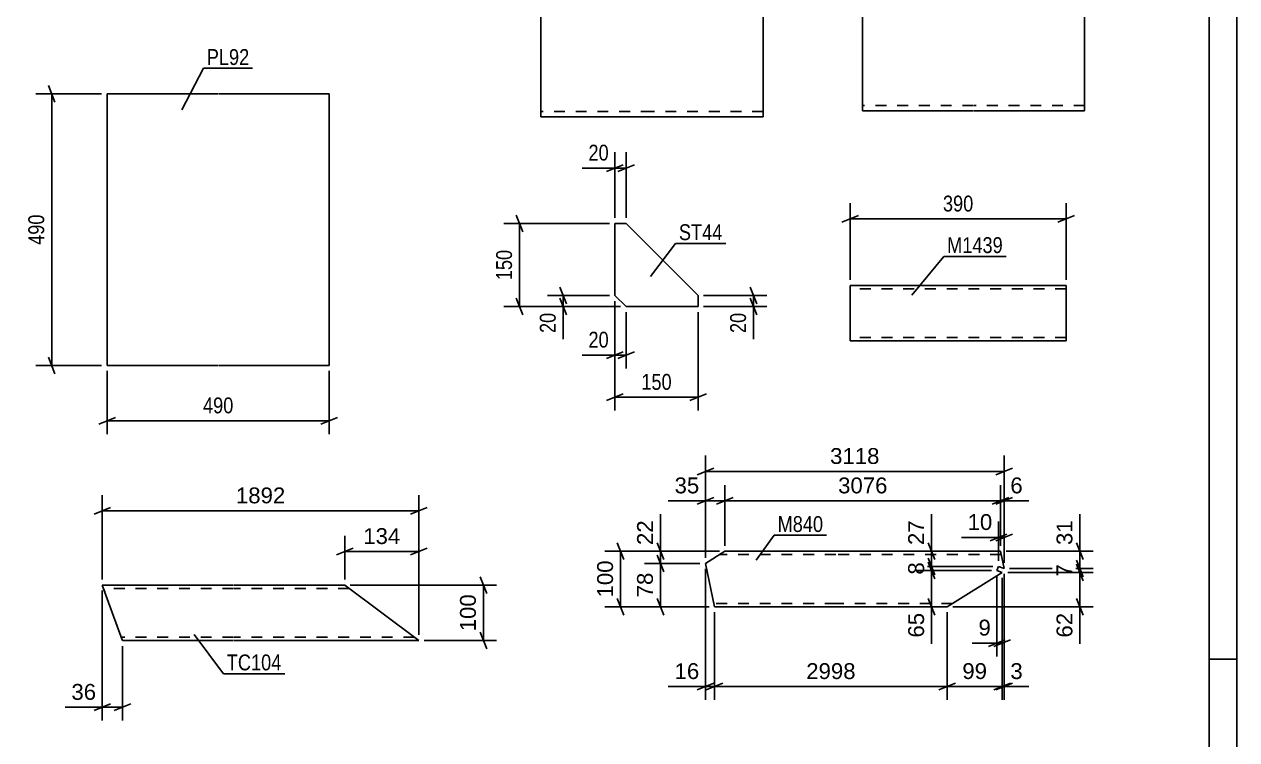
# Model space of a CAD drawing. Header units: millimetres. Extents: x 0 to 841, y 0 to 594.
# Drawn here: x 622.2 to 841, y 283.5 to 412.6 of the extents above; entities that cross this region are included whole.
import ezdxf

# ---------------------------------------------------------------- set-up
doc = ezdxf.new("R2010")
doc.units = ezdxf.units.MM
doc.linetypes.add('DXK_LINE_DOT2', pattern=[3.9198, 1.9599, -1.9599])
doc.styles.add('Arial', font='ARIAL.TTF', dxfattribs={"height": 0.2})
doc.styles.add('Arial Narrow', font='ARIALN.TTF', dxfattribs={"height": 0.2})

# ---------------------------------------------------------------- blocks, each defined once
blk = doc.blocks.new('Unknown-284933679-1134')
at = {"color": 5, "linetype": 'Continuous'}
for p, q in [((841, 0), (841, 594)), ((836, 5), (836, 589)), ((841, 298), (836, 298))]:
    blk.add_line(p, q, dxfattribs=at)
blk = doc.blocks.new('Part-284933679-17101 - 17100')
at = {"color": 2, "linetype": 'Continuous'}
for p, q in [((748.64, 317.47), (745.12, 315.29)), ((768.64, 317.47), (748.64, 317.47)), ((798.37, 317.47), (768.74, 317.47)), ((798.37, 317.47), (799.01, 314.39)), ((745.12, 315.29), (746.77, 307.47)), ((798.68, 313.66), (788.74, 307.47)), ((797.73, 313.99), (798, 314.74)), ((798.68, 313.66), (797.73, 313.99)), ((799.01, 314.39), (798, 314.74)), ((768.64, 307.47), (746.77, 307.47)), ((788.74, 307.47), (768.74, 307.47))]:
    blk.add_line(p, q, dxfattribs=at)
at = {"color": 7, "linetype": 'DXK_LINE_DOT2'}
for p, q in [((768.64, 316.87), (747.67, 316.87)), ((798.49, 316.87), (768.74, 316.87)), ((746.63, 308.12), (746.61, 308.22)), ((768.64, 308.07), (746.64, 308.07)), ((789.7, 308.07), (768.74, 308.07)), ((788.74, 307.47), (788.74, 307.47))]:
    blk.add_line(p, q, dxfattribs=at)
blk = doc.blocks.new('Part-284933679-14686 - 14685')
at = {"color": 2, "linetype": 'Continuous'}
for p, q in [((735.43, 425.87), (715.43, 425.87)), ((715.43, 397.87), (715.43, 425.87)), ((755.53, 425.87), (735.53, 425.87)), ((755.53, 425.87), (755.53, 395.87)), ((715.43, 395.87), (715.43, 397.87)), ((735.43, 395.87), (715.43, 395.87)), ((755.53, 395.87), (735.53, 395.87))]:
    blk.add_line(p, q, dxfattribs=at)
at = {"color": 7, "linetype": 'DXK_LINE_DOT2'}
for p, q in [((735.43, 424.87), (715.43, 424.87)), ((755.53, 424.87), (735.53, 424.87)), ((715.43, 396.02), (715.43, 397.87)), ((715.43, 396.87), (715.43, 396.95)), ((735.43, 396.87), (715.43, 396.87)), ((755.53, 396.87), (735.53, 396.87)), ((755.53, 396.87), (755.53, 396.95))]:
    blk.add_line(p, q, dxfattribs=at)
blk = doc.blocks.new('Part-284933679-14694 - 14693')
at = {"color": 2, "linetype": 'Continuous'}
for p, q in [((793.45, 426.97), (773.45, 426.97)), ((773.45, 398.97), (773.45, 426.97)), ((813.55, 426.97), (793.55, 426.97)), ((813.55, 426.97), (813.55, 424.97)), ((813.55, 398.97), (813.55, 424.97)), ((773.45, 398.97), (773.45, 396.97)), ((813.55, 396.97), (813.55, 398.97)), ((773.45, 396.97), (793.45, 396.97)), ((793.55, 396.97), (813.55, 396.97))]:
    blk.add_line(p, q, dxfattribs=at)
at = {"color": 7, "linetype": 'DXK_LINE_DOT2'}
for p, q in [((813.55, 424.97), (813.55, 426.82)), ((793.45, 425.97), (773.45, 425.97)), ((813.55, 425.97), (793.55, 425.97)), ((773.45, 397.12), (773.45, 398.97)), ((813.55, 398.05), (813.55, 398.59)), ((773.45, 397.97), (773.45, 398.05)), ((793.45, 397.97), (773.45, 397.97)), ((813.55, 397.97), (793.55, 397.97)), ((813.55, 397.97), (813.55, 398.05))]:
    blk.add_line(p, q, dxfattribs=at)
blk = doc.blocks.new('Part-284933679-14710 - 14709')
at = {"color": 2, "linetype": 'Continuous'}
for p, q in [((730.79, 376.65), (728.79, 376.65)), ((728.79, 376.65), (728.79, 363.65)), ((743.79, 363.65), (730.79, 376.65)), ((728.79, 363.65), (730.79, 361.65)), ((743.79, 361.65), (743.79, 363.65)), ((730.79, 361.65), (743.79, 361.65))]:
    blk.add_line(p, q, dxfattribs=at)
blk = doc.blocks.new('Part-284933679-14764 - 14763')
at = {"color": 2, "linetype": 'Continuous'}
for p, q in [((637.14, 351.03), (637.14, 400.03)), ((637.14, 400.03), (657.14, 400.03)), ((657.24, 400.03), (677.24, 400.03)), ((677.24, 400.03), (677.24, 351.03)), ((657.14, 351.03), (637.14, 351.03)), ((677.24, 351.03), (657.24, 351.03))]:
    blk.add_line(p, q, dxfattribs=at)
blk = doc.blocks.new('Part-284933679-14861 - 14860')
at = {"color": 2, "linetype": 'Continuous'}
for p, q in [((771.23, 365.46), (771.23, 364.26)), ((771.23, 365.46), (810.22, 365.46)), ((810.22, 365.46), (810.22, 355.46)), ((771.23, 356.2), (771.23, 364.26)), ((771.23, 355.55), (771.23, 356.2)), ((771.23, 355.46), (771.23, 355.55)), ((810.22, 355.46), (771.23, 355.46))]:
    blk.add_line(p, q, dxfattribs=at)
at = {"color": 7, "linetype": 'DXK_LINE_DOT2'}
for p, q in [((810.22, 365.46), (810.22, 356.06)), ((810.22, 364.86), (771.23, 364.86)), ((810.22, 355.55), (810.22, 356.66)), ((771.23, 356.2), (771.23, 355.81)), ((771.23, 356.06), (771.23, 356.11)), ((810.22, 356.06), (771.23, 356.06)), ((810.22, 356.11), (810.22, 356.24)), ((810.22, 356.06), (810.22, 356.11)), ((810.22, 355.46), (810.22, 355.55))]:
    blk.add_line(p, q, dxfattribs=at)
blk = doc.blocks.new('Part-284933679-17074 - 17073')
at = {"color": 2, "linetype": 'Continuous'}
for p, q in [((659.92, 311.37), (636.28, 311.37)), ((639.88, 301.46), (636.28, 311.37)), ((680.02, 311.37), (660.02, 311.37)), ((693.39, 301.37), (680.02, 311.37)), ((639.92, 301.37), (639.88, 301.46)), ((659.92, 301.37), (639.92, 301.37)), ((693.39, 301.37), (660.02, 301.37))]:
    blk.add_line(p, q, dxfattribs=at)
at = {"color": 7, "linetype": 'DXK_LINE_DOT2'}
for p, q in [((659.92, 310.77), (636.5, 310.77)), ((636.5, 310.77), (636.71, 310.17)), ((680.82, 310.77), (660.02, 310.77)), ((681.01, 310.63), (681.01, 310.63)), ((659.92, 301.97), (639.7, 301.97)), ((692.59, 301.97), (660.02, 301.97)), ((691.79, 302.57), (691.79, 302.57)), ((691.79, 302.57), (691.79, 302.57)), ((639.92, 301.37), (639.92, 301.37))]:
    blk.add_line(p, q, dxfattribs=at)
blk = doc.blocks.new('StraightDimension-284933679-17334 - 17100')
at = {"color": 7, "linetype": 'Continuous'}
for p, q in [((745.12, 316.29), (745.12, 329.43)), ((748.64, 318.47), (748.64, 329.43)), ((743.62, 325.98), (746.62, 327.18)), ((745.12, 326.58), (748.64, 326.58)), ((750.14, 327.18), (747.14, 325.98))]:
    blk.add_line(p, q, dxfattribs=at)
at = {"color": 0}
blk.add_wipeout([(744.6, 327.33), (744.6, 331.53), (738.95, 331.53), (738.95, 327.33)], dxfattribs=at)
at = {"color": 7, "linetype": 'Continuous'}
blk.add_line((745.12, 326.58), (738.42, 326.58), dxfattribs=at)
blk.add_line((745.12, 326.58), (738.42, 326.58), dxfattribs=at)
at = {"color": 3, "style": 'Arial'}
blk.add_text('35', height=2.865, dxfattribs=at).set_placement((739.55, 327.93))
blk = doc.blocks.new('StraightDimension-284933679-17297 - 17100')
at = {"color": 7, "linetype": 'Continuous'}
for p, q in [((745.12, 316.29), (745.12, 334.74)), ((799.01, 315.39), (799.01, 334.74)), ((746.62, 332.49), (743.62, 331.29)), ((745.12, 331.89), (799.01, 331.89)), ((797.51, 331.29), (800.51, 332.49))]:
    blk.add_line(p, q, dxfattribs=at)
at = {"color": 0}
blk.add_wipeout([(777.12, 332.64), (777.12, 336.84), (767.02, 336.84), (767.02, 332.64)], dxfattribs=at)
at = {"color": 3, "style": 'Arial'}
blk.add_text('3118', height=2.865, dxfattribs=at).set_placement((767.62, 333.24))
blk = doc.blocks.new('StraightDimension-284933679-17404 - 17100')
at = {"color": 7, "linetype": 'Continuous'}
for p, q in [((799.01, 313.39), (799.01, 290.66)), ((798.68, 312.66), (798.68, 290.66)), ((797.18, 292.46), (800.18, 293.66)), ((800.51, 293.66), (797.51, 292.46)), ((798.68, 293.06), (799.01, 293.06))]:
    blk.add_line(p, q, dxfattribs=at)
at = {"color": 0}
blk.add_wipeout([(802.96, 293.81), (802.96, 298.01), (799.54, 298.01), (799.54, 293.81)], dxfattribs=at)
at = {"color": 7, "linetype": 'Continuous'}
blk.add_line((799.01, 293.06), (803.49, 293.06), dxfattribs=at)
blk.add_line((799.01, 293.06), (803.49, 293.06), dxfattribs=at)
at = {"color": 3, "style": 'Arial'}
blk.add_text('3', height=2.87, dxfattribs=at).set_placement((800.14, 294.41))
blk = doc.blocks.new('StraightDimension-284933679-17332 - 17100')
at = {"color": 7, "linetype": 'Continuous'}
for p, q in [((798.37, 318.47), (798.37, 329.43)), ((799.01, 315.39), (799.01, 329.43)), ((796.87, 325.98), (799.87, 327.18)), ((800.51, 327.18), (797.51, 325.98)), ((798.37, 326.58), (799.01, 326.58))]:
    blk.add_line(p, q, dxfattribs=at)
at = {"color": 0}
blk.add_wipeout([(802.96, 327.33), (802.96, 331.53), (799.54, 331.53), (799.54, 327.33)], dxfattribs=at)
at = {"color": 7, "linetype": 'Continuous'}
blk.add_line((799.01, 326.58), (803.49, 326.58), dxfattribs=at)
blk.add_line((799.01, 326.58), (803.49, 326.58), dxfattribs=at)
at = {"color": 3, "style": 'Arial'}
blk.add_text('6', height=2.87, dxfattribs=at).set_placement((800.14, 327.93))
blk = doc.blocks.new('StraightDimension-284933679-17405 - 17100')
at = {"color": 7, "linetype": 'Continuous'}
for p, q in [((798.68, 312.66), (798.68, 290.66)), ((788.74, 306.47), (788.74, 290.66)), ((787.24, 292.46), (790.24, 293.66)), ((800.18, 293.66), (797.18, 292.46)), ((788.74, 293.06), (798.68, 293.06))]:
    blk.add_line(p, q, dxfattribs=at)
at = {"color": 0}
blk.add_wipeout([(796.53, 293.81), (796.53, 298.01), (790.88, 298.01), (790.88, 293.81)], dxfattribs=at)
at = {"color": 3, "style": 'Arial'}
blk.add_text('99', height=2.865, dxfattribs=at).set_placement((791.48, 294.41))
blk = doc.blocks.new('StraightDimension-284933679-17333 - 17100')
at = {"color": 7, "linetype": 'Continuous'}
for p, q in [((748.64, 318.47), (748.64, 329.43)), ((798.37, 318.47), (798.37, 329.43)), ((750.14, 327.18), (747.14, 325.98)), ((748.64, 326.58), (798.37, 326.58)), ((796.87, 325.98), (799.87, 327.18))]:
    blk.add_line(p, q, dxfattribs=at)
at = {"color": 0}
blk.add_wipeout([(778.55, 327.33), (778.55, 331.53), (768.46, 331.53), (768.46, 327.33)], dxfattribs=at)
at = {"color": 3, "style": 'Arial'}
blk.add_text('3076', height=2.865, dxfattribs=at).set_placement((769.06, 327.93))
blk = doc.blocks.new('StraightDimension-284933679-17406 - 17100')
at = {"color": 7, "linetype": 'Continuous'}
for p, q in [((746.77, 306.47), (746.77, 290.66)), ((788.74, 306.47), (788.74, 290.66)), ((748.27, 293.66), (745.27, 292.46)), ((787.24, 292.46), (790.24, 293.66)), ((746.77, 293.06), (788.74, 293.06))]:
    blk.add_line(p, q, dxfattribs=at)
at = {"color": 0}
blk.add_wipeout([(772.8, 293.81), (772.8, 298.01), (762.71, 298.01), (762.71, 293.81)], dxfattribs=at)
at = {"color": 3, "style": 'Arial'}
blk.add_text('2998', height=2.865, dxfattribs=at).set_placement((763.31, 294.41))
blk = doc.blocks.new('StraightDimension-284933679-17558 - 17100')
at = {"color": 7, "linetype": 'Continuous'}
for p, q in [((747.64, 317.47), (726.94, 317.47)), ((729.19, 318.97), (730.39, 315.97)), ((729.79, 307.47), (729.79, 317.47)), ((730.39, 305.97), (729.19, 308.97)), ((745.77, 307.47), (726.94, 307.47))]:
    blk.add_line(p, q, dxfattribs=at)
at = {"color": 0}
blk.add_wipeout([(729.04, 316.41), (724.84, 316.41), (724.84, 308.54), (729.04, 308.54)], dxfattribs=at)
at = {"color": 3, "style": 'Arial'}
blk.add_text('100', height=2.865, rotation=90.0002, dxfattribs=at).set_placement((728.44, 309.14))
blk = doc.blocks.new('StraightDimension-284933679-17407 - 17100')
at = {"color": 7, "linetype": 'Continuous'}
for p, q in [((745.12, 314.29), (745.12, 290.66)), ((746.77, 306.47), (746.77, 290.66)), ((743.62, 292.46), (746.62, 293.66)), ((748.27, 293.66), (745.27, 292.46)), ((745.12, 293.06), (746.77, 293.06))]:
    blk.add_line(p, q, dxfattribs=at)
at = {"color": 0}
blk.add_wipeout([(744.6, 293.81), (744.6, 298.01), (738.95, 298.01), (738.95, 293.81)], dxfattribs=at)
at = {"color": 7, "linetype": 'Continuous'}
blk.add_line((745.12, 293.06), (738.42, 293.06), dxfattribs=at)
blk.add_line((745.12, 293.06), (738.42, 293.06), dxfattribs=at)
at = {"color": 3, "style": 'Arial'}
blk.add_text('16', height=2.865, dxfattribs=at).set_placement((739.55, 294.41))
blk = doc.blocks.new('StraightDimension-284933679-17509 - 17100')
at = {"color": 7, "linetype": 'Continuous'}
for p, q in [((747.64, 317.47), (734.14, 317.47)), ((736.39, 318.97), (737.59, 315.97)), ((736.99, 315.29), (736.99, 317.47)), ((744.12, 315.29), (734.14, 315.29)), ((737.59, 313.79), (736.39, 316.79))]:
    blk.add_line(p, q, dxfattribs=at)
at = {"color": 0}
blk.add_wipeout([(736.24, 323.65), (732.04, 323.65), (732.04, 318), (736.24, 318)], dxfattribs=at)
at = {"color": 7, "linetype": 'Continuous'}
blk.add_line((736.99, 317.47), (736.99, 324.17), dxfattribs=at)
blk.add_line((736.99, 317.47), (736.99, 324.17), dxfattribs=at)
at = {"color": 3, "style": 'Arial'}
blk.add_text('22', height=2.865, rotation=90.0002, dxfattribs=at).set_placement((735.64, 318.6))
blk = doc.blocks.new('StraightDimension-284933679-17709 - 17100')
at = {"color": 7, "linetype": 'Continuous'}
for p, q in [((798, 315.74), (798, 322.82)), ((799.01, 315.39), (799.01, 322.82)), ((796.5, 319.37), (799.5, 320.57)), ((800.51, 320.57), (797.51, 319.37)), ((798, 319.97), (799.01, 319.97))]:
    blk.add_line(p, q, dxfattribs=at)
at = {"color": 0}
blk.add_wipeout([(797.48, 320.72), (797.48, 324.92), (791.83, 324.92), (791.83, 320.72)], dxfattribs=at)
at = {"color": 7, "linetype": 'Continuous'}
blk.add_line((798, 319.97), (791.3, 319.97), dxfattribs=at)
blk.add_line((798, 319.97), (791.3, 319.97), dxfattribs=at)
at = {"color": 3, "style": 'Arial'}
blk.add_text('10', height=2.865, dxfattribs=at).set_placement((792.43, 321.32))
blk = doc.blocks.new('StraightDimension-284933679-17510 - 17100')
at = {"color": 7, "linetype": 'Continuous'}
for p, q in [((744.12, 315.29), (734.14, 315.29)), ((736.39, 316.79), (737.59, 313.79)), ((736.99, 307.47), (736.99, 315.29)), ((737.59, 305.97), (736.39, 308.97)), ((745.77, 307.47), (734.14, 307.47))]:
    blk.add_line(p, q, dxfattribs=at)
at = {"color": 0}
blk.add_wipeout([(736.24, 314.2), (732.04, 314.2), (732.04, 308.56), (736.24, 308.56)], dxfattribs=at)
at = {"color": 3, "style": 'Arial'}
blk.add_text('78', height=2.865, rotation=90.0002, dxfattribs=at).set_placement((735.64, 309.16))
blk = doc.blocks.new('StraightDimension-284933679-17590 - 17100')
at = {"color": 7, "linetype": 'Continuous'}
for p, q in [((799.37, 317.47), (815.09, 317.47)), ((812.09, 318.97), (813.29, 315.97)), ((812.69, 314.39), (812.69, 317.47)), ((813.29, 312.89), (812.09, 315.89)), ((800.01, 314.39), (815.09, 314.39))]:
    blk.add_line(p, q, dxfattribs=at)
at = {"color": 0}
blk.add_wipeout([(811.94, 323.65), (807.74, 323.65), (807.74, 318), (811.94, 318)], dxfattribs=at)
at = {"color": 7, "linetype": 'Continuous'}
blk.add_line((812.69, 317.47), (812.69, 324.17), dxfattribs=at)
blk.add_line((812.69, 317.47), (812.69, 324.17), dxfattribs=at)
at = {"color": 3, "style": 'Arial'}
blk.add_text('31', height=2.865, rotation=90.0002, dxfattribs=at).set_placement((811.34, 318.6))
blk = doc.blocks.new('StraightDimension-284933679-17591 - 17100')
at = {"color": 7, "linetype": 'Continuous'}
for p, q in [((812.09, 315.89), (813.29, 312.89)), ((813.29, 312.16), (812.09, 315.16)), ((799.68, 313.66), (815.09, 313.66)), ((800.01, 314.39), (815.09, 314.39)), ((812.69, 313.66), (812.69, 314.39))]:
    blk.add_line(p, q, dxfattribs=at)
at = {"color": 0}
blk.add_wipeout([(811.94, 315.73), (807.74, 315.73), (807.74, 312.31), (811.94, 312.31)], dxfattribs=at)
at = {"color": 3, "style": 'Arial'}
blk.add_text('7', height=2.87, rotation=90.0002, dxfattribs=at).set_placement((811.34, 312.91))
blk = doc.blocks.new('StraightDimension-284933679-17592 - 17100')
at = {"color": 7, "linetype": 'Continuous'}
for p, q in [((812.09, 315.16), (813.29, 312.16)), ((799.68, 313.66), (815.09, 313.66)), ((812.69, 307.47), (812.69, 313.66)), ((813.29, 305.97), (812.09, 308.97)), ((789.74, 307.47), (815.09, 307.47))]:
    blk.add_line(p, q, dxfattribs=at)
at = {"color": 0}
blk.add_wipeout([(811.94, 306.95), (807.74, 306.95), (807.74, 301.3), (811.94, 301.3)], dxfattribs=at)
at = {"color": 7, "linetype": 'Continuous'}
blk.add_line((812.69, 307.47), (812.69, 300.78), dxfattribs=at)
blk.add_line((812.69, 307.47), (812.69, 300.78), dxfattribs=at)
at = {"color": 3, "style": 'Arial'}
blk.add_text('62', height=2.865, rotation=90.0002, dxfattribs=at).set_placement((811.34, 301.9))
blk = doc.blocks.new('StraightDimension-284933679-17748 - 17100')
at = {"color": 7, "linetype": 'Continuous'}
for p, q in [((797.73, 312.99), (797.73, 298.51)), ((798.68, 312.66), (798.68, 298.51)), ((796.23, 300.31), (799.23, 301.51)), ((800.18, 301.51), (797.18, 300.31)), ((797.73, 300.91), (798.68, 300.91))]:
    blk.add_line(p, q, dxfattribs=at)
at = {"color": 0}
blk.add_wipeout([(797.21, 301.66), (797.21, 305.86), (793.79, 305.86), (793.79, 301.66)], dxfattribs=at)
at = {"color": 7, "linetype": 'Continuous'}
blk.add_line((797.73, 300.91), (793.26, 300.91), dxfattribs=at)
blk.add_line((797.73, 300.91), (793.26, 300.91), dxfattribs=at)
at = {"color": 3, "style": 'Arial'}
blk.add_text('9', height=2.87, dxfattribs=at).set_placement((794.39, 302.26))
blk = doc.blocks.new('StraightDimension-284933679-17776 - 17100')
at = {"color": 7, "linetype": 'Continuous'}
for p, q in [((797.37, 317.47), (783.07, 317.47)), ((785.32, 318.97), (786.52, 315.97)), ((785.92, 314.74), (785.92, 317.47)), ((786.52, 313.24), (785.32, 316.24)), ((797, 314.74), (783.07, 314.74))]:
    blk.add_line(p, q, dxfattribs=at)
at = {"color": 0}
blk.add_wipeout([(785.17, 323.65), (780.97, 323.65), (780.97, 318), (785.17, 318)], dxfattribs=at)
at = {"color": 7, "linetype": 'Continuous'}
blk.add_line((785.92, 317.47), (785.92, 324.17), dxfattribs=at)
blk.add_line((785.92, 317.47), (785.92, 324.17), dxfattribs=at)
at = {"color": 3, "style": 'Arial'}
blk.add_text('27', height=2.865, rotation=90.0002, dxfattribs=at).set_placement((784.57, 318.6))
blk = doc.blocks.new('StraightDimension-284933679-17777 - 17100')
at = {"color": 7, "linetype": 'Continuous'}
for p, q in [((785.32, 316.24), (786.52, 313.24)), ((786.52, 312.49), (785.32, 315.49)), ((797, 314.74), (783.07, 314.74)), ((796.73, 313.99), (783.07, 313.99)), ((785.92, 313.99), (785.92, 314.74))]:
    blk.add_line(p, q, dxfattribs=at)
at = {"color": 0}
blk.add_wipeout([(785.17, 316.08), (780.97, 316.08), (780.97, 312.66), (785.17, 312.66)], dxfattribs=at)
at = {"color": 3, "style": 'Arial'}
blk.add_text('8', height=2.87, rotation=90.0002, dxfattribs=at).set_placement((784.57, 313.26))
blk = doc.blocks.new('StraightDimension-284933679-17778 - 17100')
at = {"color": 7, "linetype": 'Continuous'}
for p, q in [((785.32, 315.49), (786.52, 312.49)), ((796.73, 313.99), (783.07, 313.99)), ((785.92, 307.47), (785.92, 313.99)), ((786.52, 305.97), (785.32, 308.97)), ((787.74, 307.47), (783.07, 307.47))]:
    blk.add_line(p, q, dxfattribs=at)
at = {"color": 0}
blk.add_wipeout([(785.17, 306.95), (780.97, 306.95), (780.97, 301.3), (785.17, 301.3)], dxfattribs=at)
at = {"color": 7, "linetype": 'Continuous'}
blk.add_line((785.92, 307.47), (785.92, 300.78), dxfattribs=at)
blk.add_line((785.92, 307.47), (785.92, 300.78), dxfattribs=at)
at = {"color": 3, "style": 'Arial'}
blk.add_text('65', height=2.865, rotation=90.0002, dxfattribs=at).set_placement((784.57, 301.9))
blk = doc.blocks.new('StraightDimension-284933679-15066 - 14709')
at = {"color": 7, "linetype": 'Continuous'}
for p, q in [((728.79, 362.65), (728.79, 342.87)), ((743.79, 360.65), (743.79, 342.87)), ((730.29, 345.87), (727.29, 344.67)), ((742.29, 344.67), (745.29, 345.87)), ((728.79, 345.27), (743.79, 345.27))]:
    blk.add_line(p, q, dxfattribs=at)
at = {"color": 0}
blk.add_wipeout([(739.63, 346.02), (739.63, 350.22), (732.95, 350.22), (732.95, 346.02)], dxfattribs=at)
at = {"color": 3, "style": 'Arial Narrow'}
blk.add_text('150', height=2.863, dxfattribs=at).set_placement((733.55, 346.62))
blk = doc.blocks.new('StraightDimension-284933679-15058 - 14709')
at = {"color": 7, "linetype": 'Continuous'}
for p, q in [((744.79, 363.65), (756.19, 363.65)), ((753.19, 365.15), (754.39, 362.15)), ((753.79, 361.65), (753.79, 363.65)), ((744.79, 361.65), (756.19, 361.65)), ((754.39, 360.15), (753.19, 363.15))]:
    blk.add_line(p, q, dxfattribs=at)
at = {"color": 0}
blk.add_wipeout([(753.04, 361.12), (748.84, 361.12), (748.84, 356.27), (753.04, 356.27)], dxfattribs=at)
at = {"color": 7, "linetype": 'Continuous'}
blk.add_line((753.79, 361.65), (753.79, 355.74), dxfattribs=at)
blk.add_line((753.79, 361.65), (753.79, 355.74), dxfattribs=at)
at = {"color": 3, "style": 'Arial Narrow'}
blk.add_text('20', height=2.863, rotation=90.0002, dxfattribs=at).set_placement((752.44, 356.87))
blk = doc.blocks.new('StraightDimension-284933679-15050 - 14709')
at = {"color": 7, "linetype": 'Continuous'}
for p, q in [((728.79, 362.65), (728.79, 350.49)), ((730.79, 360.65), (730.79, 350.49)), ((727.29, 352.29), (730.29, 353.49)), ((728.79, 352.89), (730.79, 352.89)), ((732.29, 353.49), (729.29, 352.29))]:
    blk.add_line(p, q, dxfattribs=at)
at = {"color": 0}
blk.add_wipeout([(728.26, 353.64), (728.26, 357.84), (723.41, 357.84), (723.41, 353.64)], dxfattribs=at)
at = {"color": 7, "linetype": 'Continuous'}
blk.add_line((728.79, 352.89), (722.88, 352.89), dxfattribs=at)
blk.add_line((728.79, 352.89), (722.88, 352.89), dxfattribs=at)
at = {"color": 3, "style": 'Arial Narrow'}
blk.add_text('20', height=2.863, dxfattribs=at).set_placement((724.01, 354.24))
blk = doc.blocks.new('StraightDimension-284933679-15070 - 14709')
at = {"color": 7, "linetype": 'Continuous'}
for p, q in [((727.79, 376.65), (708.71, 376.65)), ((712.16, 375.15), (710.96, 378.15)), ((711.56, 361.65), (711.56, 376.65)), ((729.79, 361.65), (708.71, 361.65)), ((710.96, 363.15), (712.16, 360.15))]:
    blk.add_line(p, q, dxfattribs=at)
at = {"color": 0}
blk.add_wipeout([(710.81, 372.49), (706.61, 372.49), (706.61, 365.81), (710.81, 365.81)], dxfattribs=at)
at = {"color": 3, "style": 'Arial Narrow'}
blk.add_text('150', height=2.863, rotation=90.0002, dxfattribs=at).set_placement((710.21, 366.41))
blk = doc.blocks.new('StraightDimension-284933679-15062 - 14709')
at = {"color": 7, "linetype": 'Continuous'}
for p, q in [((727.79, 363.65), (716.59, 363.65)), ((718.84, 365.15), (720.04, 362.15)), ((719.44, 361.65), (719.44, 363.65)), ((729.79, 361.65), (716.59, 361.65)), ((720.04, 360.15), (718.84, 363.15))]:
    blk.add_line(p, q, dxfattribs=at)
at = {"color": 0}
blk.add_wipeout([(718.69, 361.12), (714.49, 361.12), (714.49, 356.27), (718.69, 356.27)], dxfattribs=at)
at = {"color": 7, "linetype": 'Continuous'}
blk.add_line((719.44, 361.65), (719.44, 355.74), dxfattribs=at)
blk.add_line((719.44, 361.65), (719.44, 355.74), dxfattribs=at)
at = {"color": 3, "style": 'Arial Narrow'}
blk.add_text('20', height=2.863, rotation=90.0002, dxfattribs=at).set_placement((718.09, 356.87))
blk = doc.blocks.new('StraightDimension-284933679-15054 - 14709')
at = {"color": 7, "linetype": 'Continuous'}
for p, q in [((728.79, 377.65), (728.79, 389.5)), ((730.79, 377.65), (730.79, 389.5)), ((727.29, 386.05), (730.29, 387.25)), ((728.79, 386.65), (730.79, 386.65)), ((732.29, 387.25), (729.29, 386.05))]:
    blk.add_line(p, q, dxfattribs=at)
at = {"color": 0}
blk.add_wipeout([(728.26, 387.4), (728.26, 391.6), (723.41, 391.6), (723.41, 387.4)], dxfattribs=at)
at = {"color": 7, "linetype": 'Continuous'}
blk.add_line((728.79, 386.65), (722.88, 386.65), dxfattribs=at)
blk.add_line((728.79, 386.65), (722.88, 386.65), dxfattribs=at)
at = {"color": 3, "style": 'Arial Narrow'}
blk.add_text('20', height=2.863, dxfattribs=at).set_placement((724.01, 388))
blk = doc.blocks.new('StraightDimension-284933679-15150 - 14763')
at = {"color": 7, "linetype": 'Continuous'}
for p, q in [((637.14, 350.03), (637.14, 338.63)), ((677.24, 350.03), (677.24, 338.63)), ((638.64, 341.63), (635.64, 340.43)), ((675.74, 340.43), (678.74, 341.63)), ((637.14, 341.03), (677.24, 341.03))]:
    blk.add_line(p, q, dxfattribs=at)
at = {"color": 0}
blk.add_wipeout([(660.53, 341.78), (660.53, 345.98), (653.85, 345.98), (653.85, 341.78)], dxfattribs=at)
at = {"color": 3, "style": 'Arial Narrow'}
blk.add_text('490', height=2.863, dxfattribs=at).set_placement((654.45, 342.38))
blk = doc.blocks.new('StraightDimension-284933679-15146 - 14763')
at = {"color": 7, "linetype": 'Continuous'}
for p, q in [((627.74, 398.53), (626.54, 401.53)), ((636.14, 400.03), (624.29, 400.03)), ((627.14, 351.03), (627.14, 400.03)), ((626.54, 352.53), (627.74, 349.53)), ((636.14, 351.03), (624.29, 351.03))]:
    blk.add_line(p, q, dxfattribs=at)
at = {"color": 0}
blk.add_wipeout([(626.39, 378.87), (622.19, 378.87), (622.19, 372.19), (626.39, 372.19)], dxfattribs=at)
at = {"color": 3, "style": 'Arial Narrow'}
blk.add_text('490', height=2.863, rotation=90.0002, dxfattribs=at).set_placement((625.79, 372.79))
blk = doc.blocks.new('StraightDimension-284933679-15302 - 14860')
at = {"color": 7, "linetype": 'Continuous'}
for p, q in [((771.23, 366.46), (771.23, 380.31)), ((810.22, 366.46), (810.22, 380.31)), ((772.73, 378.06), (769.73, 376.86)), ((771.23, 377.46), (810.22, 377.46)), ((808.72, 376.86), (811.72, 378.06))]:
    blk.add_line(p, q, dxfattribs=at)
at = {"color": 0}
blk.add_wipeout([(794.07, 378.21), (794.07, 382.41), (787.38, 382.41), (787.38, 378.21)], dxfattribs=at)
at = {"color": 3, "style": 'Arial Narrow'}
blk.add_text('390', height=2.863, dxfattribs=at).set_placement((787.98, 378.81))
blk = doc.blocks.new('StraightDimension-284933679-17271 - 17073')
at = {"color": 7, "linetype": 'Continuous'}
for p, q in [((636.28, 310.37), (636.28, 286.91)), ((639.92, 300.37), (639.92, 286.91)), ((634.78, 288.71), (637.78, 289.91)), ((636.28, 289.31), (639.92, 289.31)), ((641.42, 289.91), (638.42, 288.71))]:
    blk.add_line(p, q, dxfattribs=at)
at = {"color": 0}
blk.add_wipeout([(635.75, 290.06), (635.75, 294.26), (630.1, 294.26), (630.1, 290.06)], dxfattribs=at)
at = {"color": 7, "linetype": 'Continuous'}
blk.add_line((636.28, 289.31), (629.58, 289.31), dxfattribs=at)
blk.add_line((636.28, 289.31), (629.58, 289.31), dxfattribs=at)
at = {"color": 3, "style": 'Arial'}
blk.add_text('36', height=2.865, dxfattribs=at).set_placement((630.7, 290.66))
blk = doc.blocks.new('StraightDimension-284933679-17245 - 17073')
at = {"color": 7, "linetype": 'Continuous'}
for p, q in [((636.28, 312.37), (636.28, 327.63)), ((693.39, 302.37), (693.39, 327.63)), ((637.78, 325.38), (634.78, 324.18)), ((636.28, 324.78), (693.39, 324.78)), ((691.89, 324.18), (694.89, 325.38))]:
    blk.add_line(p, q, dxfattribs=at)
at = {"color": 0}
blk.add_wipeout([(669.88, 325.53), (669.88, 329.73), (659.79, 329.73), (659.79, 325.53)], dxfattribs=at)
at = {"color": 3, "style": 'Arial'}
blk.add_text('1892', height=2.865, dxfattribs=at).set_placement((660.39, 326.13))
blk = doc.blocks.new('StraightDimension-284933679-17256 - 17073')
at = {"color": 7, "linetype": 'Continuous'}
for p, q in [((680.02, 312.37), (680.02, 320.28)), ((693.39, 302.37), (693.39, 320.28)), ((681.52, 318.03), (678.52, 316.83)), ((680.02, 317.43), (693.39, 317.43)), ((691.89, 316.83), (694.89, 318.03))]:
    blk.add_line(p, q, dxfattribs=at)
at = {"color": 0}
blk.add_wipeout([(690.64, 318.18), (690.64, 322.38), (682.77, 322.38), (682.77, 318.18)], dxfattribs=at)
at = {"color": 3, "style": 'Arial'}
blk.add_text('134', height=2.865, dxfattribs=at).set_placement((683.37, 318.78))
blk = doc.blocks.new('StraightDimension-284933679-17284 - 17073')
at = {"color": 7, "linetype": 'Continuous'}
for p, q in [((681.02, 311.37), (707.44, 311.37)), ((704.44, 312.87), (705.64, 309.87)), ((705.04, 301.37), (705.04, 311.37)), ((705.64, 299.87), (704.44, 302.87)), ((694.39, 301.37), (707.44, 301.37))]:
    blk.add_line(p, q, dxfattribs=at)
at = {"color": 0}
blk.add_wipeout([(704.29, 310.3), (700.09, 310.3), (700.09, 302.43), (704.29, 302.43)], dxfattribs=at)
at = {"color": 3, "style": 'Arial'}
blk.add_text('100', height=2.865, rotation=90.0002, dxfattribs=at).set_placement((703.69, 303.03))
blk = doc.blocks.new('Mark-284933679-17848 - 17100')
at = {"color": 0}
blk.add_wipeout([(766.37, 320.96), (766.37, 323.96), (758.14, 323.96), (758.14, 320.96)], dxfattribs=at)
blk.add_wipeout([(766.37, 320.96), (766.37, 323.96), (758.14, 323.96), (758.14, 320.96)], dxfattribs=at)
at = {"color": 30, "linetype": 'Continuous'}
for p, q in [((754.25, 315.88), (757.54, 320.36)), ((757.54, 320.36), (766.97, 320.36))]:
    blk.add_line(p, q, dxfattribs=at)
at = {"color": 3, "style": 'Arial Narrow'}
blk.add_text('M840', height=2.863, dxfattribs=at).set_placement((758.14, 320.96))
blk = doc.blocks.new('Mark-284933679-17038 - 14709')
at = {"color": 0}
blk.add_wipeout([(748.18, 373.64), (748.18, 376.64), (740.33, 376.64), (740.33, 373.64)], dxfattribs=at)
blk.add_wipeout([(748.18, 373.64), (748.18, 376.64), (740.33, 376.64), (740.33, 373.64)], dxfattribs=at)
at = {"color": 30, "linetype": 'Continuous'}
for p, q in [((735.23, 367.05), (739.73, 373.04)), ((739.73, 373.04), (748.78, 373.04))]:
    blk.add_line(p, q, dxfattribs=at)
at = {"color": 3, "style": 'Arial Narrow'}
blk.add_text('ST44', height=2.863, dxfattribs=at).set_placement((740.33, 373.64))
blk = doc.blocks.new('Mark-284933679-15458 - 14763')
at = {"color": 0}
blk.add_wipeout([(662.8, 405.26), (662.8, 408.26), (655.13, 408.26), (655.13, 405.26)], dxfattribs=at)
blk.add_wipeout([(662.8, 405.26), (662.8, 408.26), (655.13, 408.26), (655.13, 405.26)], dxfattribs=at)
at = {"color": 30, "linetype": 'Continuous'}
for p, q in [((650.64, 397.14), (654.53, 404.66)), ((654.53, 404.66), (663.4, 404.66))]:
    blk.add_line(p, q, dxfattribs=at)
at = {"color": 3, "style": 'Arial Narrow'}
blk.add_text('PL92', height=2.863, dxfattribs=at).set_placement((655.13, 405.26))
blk = doc.blocks.new('Mark-284933679-15486 - 14860')
at = {"color": 0}
blk.add_wipeout([(798.79, 371.31), (798.79, 374.31), (788.74, 374.31), (788.74, 371.31)], dxfattribs=at)
blk.add_wipeout([(798.79, 371.31), (798.79, 374.31), (788.74, 374.31), (788.74, 371.31)], dxfattribs=at)
at = {"color": 30, "linetype": 'Continuous'}
for p, q in [((782.36, 363.73), (788.14, 370.71)), ((788.14, 370.71), (799.39, 370.71))]:
    blk.add_line(p, q, dxfattribs=at)
at = {"color": 3, "style": 'Arial Narrow'}
blk.add_text('M1439', height=2.863, dxfattribs=at).set_placement((788.74, 371.31))
blk = doc.blocks.new('Mark-284933679-20761 - 17073')
at = {"color": 0}
blk.add_wipeout([(668.61, 295.98), (668.61, 298.98), (658.74, 298.98), (658.74, 295.98)], dxfattribs=at)
blk.add_wipeout([(668.61, 295.98), (668.61, 298.98), (658.74, 298.98), (658.74, 295.98)], dxfattribs=at)
at = {"color": 30, "linetype": 'Continuous'}
for p, q in [((652.86, 302.45), (658.14, 295.38)), ((658.14, 295.38), (669.21, 295.38))]:
    blk.add_line(p, q, dxfattribs=at)
at = {"color": 3, "style": 'Arial Narrow'}
blk.add_text('TC104', height=2.863, dxfattribs=at).set_placement((658.74, 295.98))

msp = doc.modelspace()

# ---------------------------------------------------------------- block references
for name in ['Unknown-284933679-1134', 'Part-284933679-14694 - 14693', 'Part-284933679-14686 - 14685', 'Part-284933679-14764 - 14763', 'Part-284933679-14710 - 14709', 'Part-284933679-14861 - 14860', 'Part-284933679-17101 - 17100', 'Part-284933679-17074 - 17073']:
    msp.add_blockref(name, (0, 0))

# ---------------------------------------------------------------- next in the draw order: block references
for name in ['Mark-284933679-15458 - 14763', 'StraightDimension-284933679-15302 - 14860', 'Mark-284933679-17038 - 14709', 'StraightDimension-284933679-15066 - 14709', 'StraightDimension-284933679-15150 - 14763', 'StraightDimension-284933679-17334 - 17100', 'StraightDimension-284933679-17404 - 17100', 'StraightDimension-284933679-17271 - 17073']:
    msp.add_blockref(name, (0, 0))

# ---------------------------------------------------------------- next in the draw order: block references
for name in ['StraightDimension-284933679-15146 - 14763', 'Mark-284933679-15486 - 14860', 'StraightDimension-284933679-15058 - 14709', 'StraightDimension-284933679-15050 - 14709', 'StraightDimension-284933679-17297 - 17100', 'StraightDimension-284933679-17245 - 17073', 'StraightDimension-284933679-17405 - 17100']:
    msp.add_blockref(name, (0, 0))

# ---------------------------------------------------------------- next in the draw order: block references
for name in ['StraightDimension-284933679-15070 - 14709', 'StraightDimension-284933679-17332 - 17100', 'StraightDimension-284933679-17256 - 17073', 'StraightDimension-284933679-17406 - 17100', 'Mark-284933679-20761 - 17073']:
    msp.add_blockref(name, (0, 0))

# ---------------------------------------------------------------- next in the draw order: block references
for name in ['StraightDimension-284933679-15054 - 14709', 'StraightDimension-284933679-15062 - 14709', 'StraightDimension-284933679-17333 - 17100', 'StraightDimension-284933679-17284 - 17073']:
    msp.add_blockref(name, (0, 0))

# ---------------------------------------------------------------- next in the draw order: block references
for name in ['Mark-284933679-17848 - 17100', 'StraightDimension-284933679-17709 - 17100', 'StraightDimension-284933679-17558 - 17100']:
    msp.add_blockref(name, (0, 0))

# ---------------------------------------------------------------- next in the draw order: block references
for name in ['StraightDimension-284933679-17590 - 17100', 'StraightDimension-284933679-17407 - 17100']:
    msp.add_blockref(name, (0, 0))

# ---------------------------------------------------------------- next in the draw order: block references
for name in ['StraightDimension-284933679-17509 - 17100', 'StraightDimension-284933679-17591 - 17100']:
    msp.add_blockref(name, (0, 0))

# ---------------------------------------------------------------- next in the draw order: block references
for name in ['StraightDimension-284933679-17510 - 17100', 'StraightDimension-284933679-17592 - 17100']:
    msp.add_blockref(name, (0, 0))

# ---------------------------------------------------------------- next in the draw order: block references
msp.add_blockref('StraightDimension-284933679-17748 - 17100', (0, 0))

# ---------------------------------------------------------------- next in the draw order: block references
msp.add_blockref('StraightDimension-284933679-17776 - 17100', (0, 0))

# ---------------------------------------------------------------- next in the draw order: block references
msp.add_blockref('StraightDimension-284933679-17777 - 17100', (0, 0))

# ---------------------------------------------------------------- next in the draw order: block references
msp.add_blockref('StraightDimension-284933679-17778 - 17100', (0, 0))

doc.saveas('drawing.dxf')
